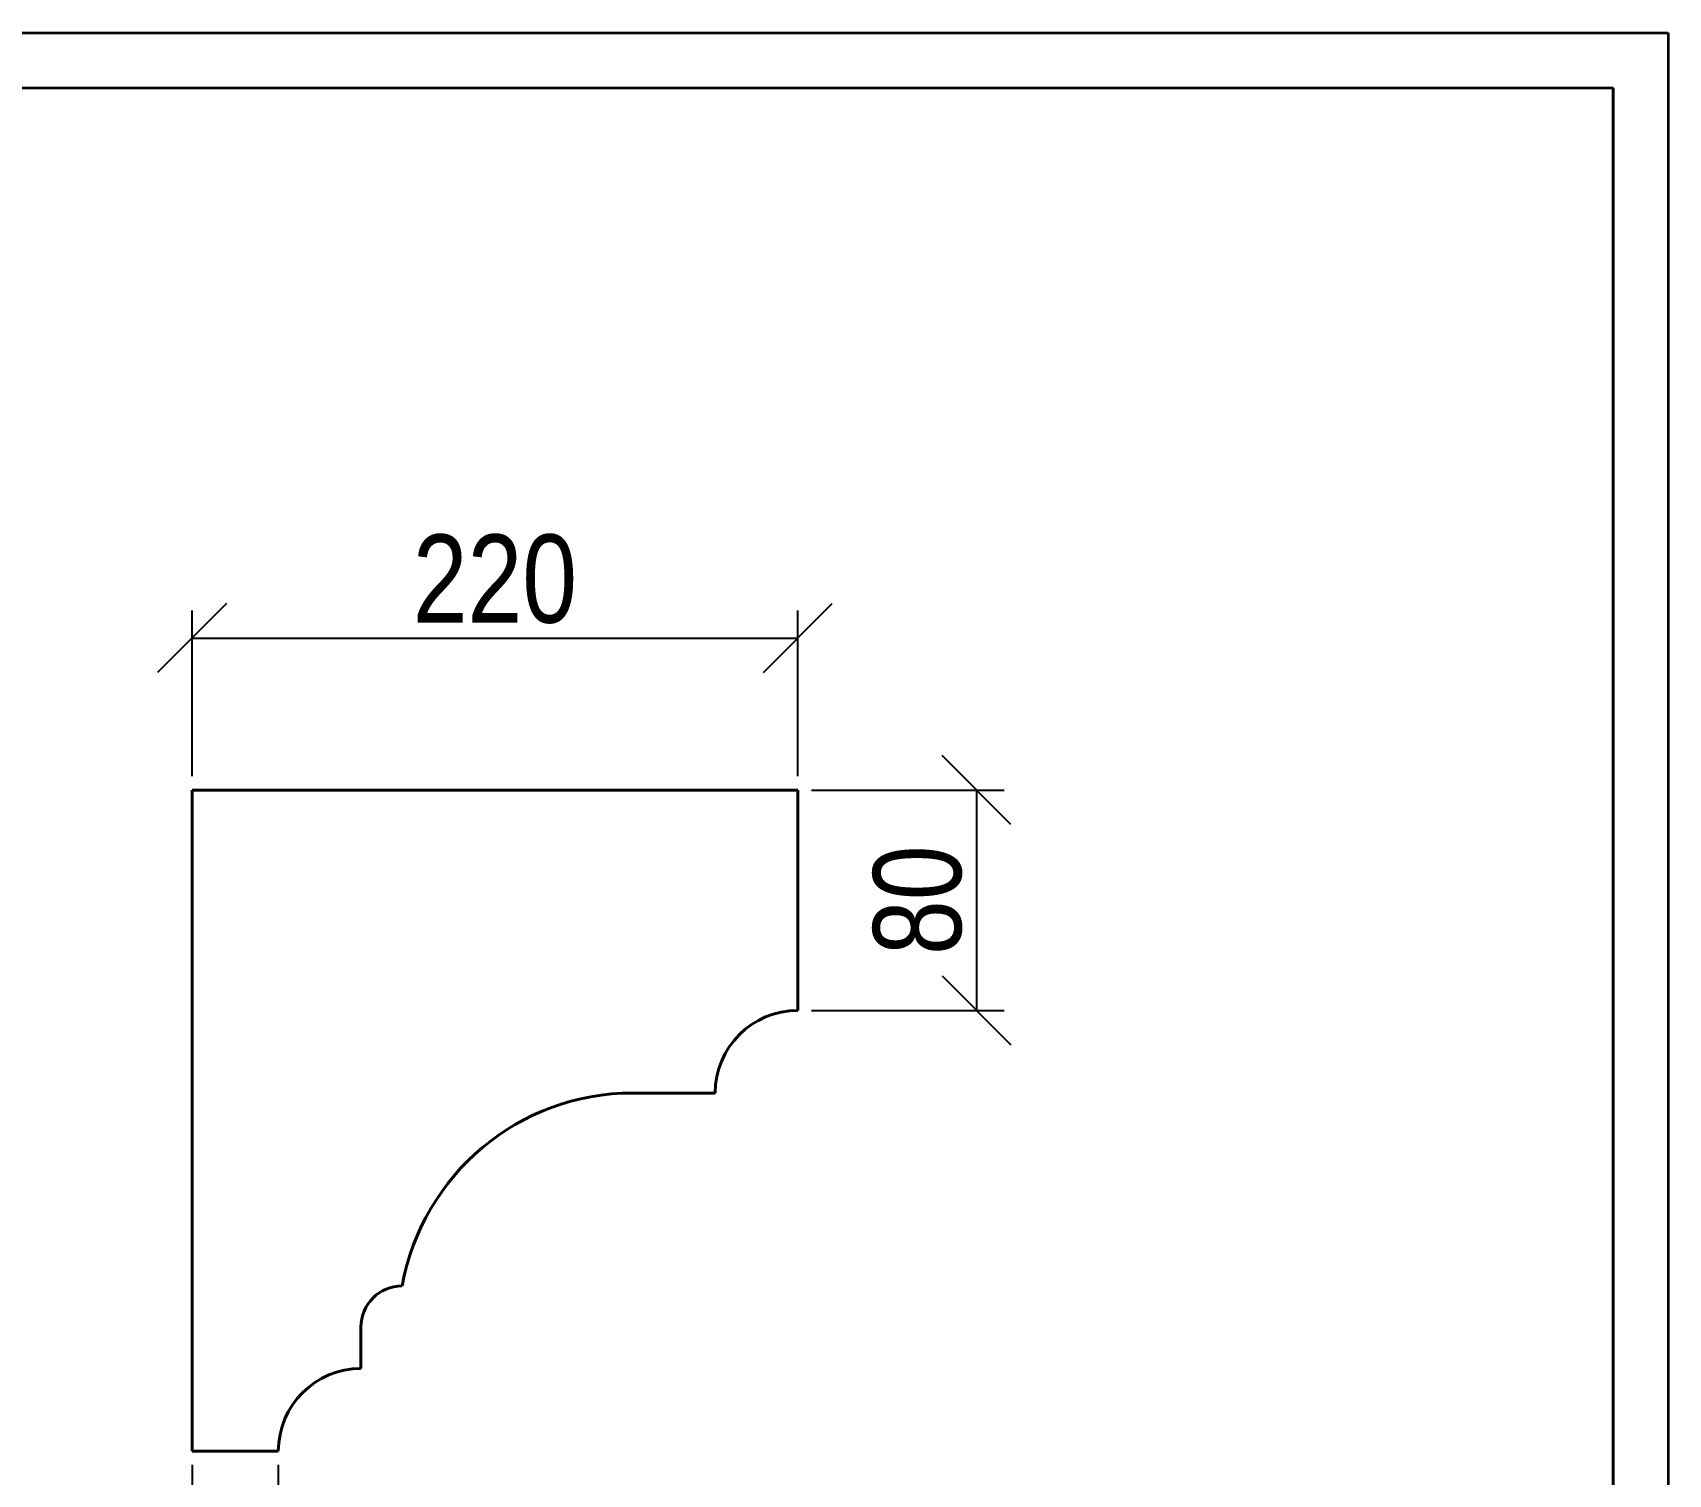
# Model space of a CAD drawing. Header units: millimetres. Extents: x 0 to 1188, y 0 to 840.
# Drawn here: x 594 to 1188, y 317 to 840 of the extents above; entities that cross this region are included whole.
import ezdxf

# ---------------------------------------------------------------- set-up
doc = ezdxf.new("R2010")
doc.units = ezdxf.units.MM
doc.layers.get('0').update_dxf_attribs({"lineweight": 35})
doc.layers.add('Архио', color=252, linetype='Continuous', lineweight=40)
doc.layers.add('Размеры', color=5, linetype='Continuous', lineweight=9)
doc.styles.add('Размер', font='arial.ttf', dxfattribs={"width": 0.8})
doc.dimstyles.new('M 1-1_h36_(M 1-4)', dxfattribs={"dimtxt": 32, "dimasz": 25, "dimexe": 10, "dimexo": 5, "dimgap": 5, "dimtad": 1, "dimdec": 0, "dimtxsty": 'Размер', "dimblk": 'OBLIQUE', "dimcen": 2.5, "dimadec": 0, "dimazin": 0, "dimtfac": 1, "dimtdec": 0, "dimtmove": 0, "dimatfit": 3, "dimfxl": 0, "dimarcsym": 0})

# ---------------------------------------------------------------- blocks, each defined once
blk = doc.blocks.new('A$C49AA496E')
for p, q in [((0, 210), (297, 210)), ((297, 210), (297, 0)), ((20, 205), (292, 205)), ((292, 205), (292, 5))]:
    blk.add_line(p, q)
blk = doc.blocks.new('_Oblique')
at = {"color": 0, "linetype": 'ByBlock', "lineweight": -2}
blk.add_line((-0.5, -0.5), (0.5, 0.5), dxfattribs=at)
blk = doc.blocks.new('*D17')
at = {"layer": 'Defpoints', "color": 0, "transparency": 16777216}
for p in [(651.86, 325.08), (683.2, 325.08), (683.2, 261.63)]:
    blk.add_point(p, dxfattribs=at)
at = {"layer": 'Размеры', "color": 0, "lineweight": -2, "transparency": 16777216}
for p, q in [((651.86, 320.08), (651.86, 251.63)), ((683.2, 320.08), (683.2, 251.63)), ((651.86, 261.63), (683.2, 261.63)), ((683.2, 261.63), (749.91, 261.63))]:
    blk.add_line(p, q, dxfattribs=at)
at = {"layer": 'Размеры', "color": 0, "lineweight": -2, "transparency": 16777216, "xscale": 25, "yscale": 25, "zscale": 25, "rotation": 180}
blk.add_blockref('_Oblique', (651.86, 261.63), dxfattribs=at)
at = {"layer": 'Размеры', "color": 0, "lineweight": -2, "transparency": 16777216, "xscale": 25, "yscale": 25, "zscale": 25}
blk.add_blockref('_Oblique', (683.2, 261.63), dxfattribs=at)
at = {"layer": 'Размеры', "color": 0, "transparency": 16777216, "insert": (729.05, 282.98), "char_height": 32, "attachment_point": 5, "style": 'Размер'}
blk.add_mtext('31', dxfattribs=at)
blk = doc.blocks.new('*D18')
at = {"layer": 'Defpoints', "color": 0, "transparency": 16777216}
for p in [(871.86, 620.26), (651.86, 565.08), (871.86, 565.08)]:
    blk.add_point(p, dxfattribs=at)
at = {"layer": 'Размеры', "color": 0, "lineweight": -2, "transparency": 16777216}
for p, q in [((651.86, 570.08), (651.86, 630.26)), ((871.86, 570.08), (871.86, 630.26)), ((651.86, 620.26), (871.86, 620.26))]:
    blk.add_line(p, q, dxfattribs=at)
at = {"layer": 'Размеры', "color": 0, "lineweight": -2, "transparency": 16777216, "xscale": 25, "yscale": 25, "zscale": 25, "rotation": 180}
blk.add_blockref('_Oblique', (651.86, 620.26), dxfattribs=at)
at = {"layer": 'Размеры', "color": 0, "lineweight": -2, "transparency": 16777216, "xscale": 25, "yscale": 25, "zscale": 25}
blk.add_blockref('_Oblique', (871.86, 620.26), dxfattribs=at)
at = {"layer": 'Размеры', "color": 0, "transparency": 16777216, "insert": (761.86, 641.6), "char_height": 32, "attachment_point": 5, "style": 'Размер'}
blk.add_mtext('220', dxfattribs=at)
blk = doc.blocks.new('*D19')
at = {"layer": 'Defpoints', "color": 0, "transparency": 16777216}
for p in [(871.86, 565.08), (871.86, 485.08), (936.78, 485.08)]:
    blk.add_point(p, dxfattribs=at)
at = {"layer": 'Размеры', "color": 0, "lineweight": -2, "transparency": 16777216}
for p, q in [((876.86, 565.08), (946.78, 565.08)), ((936.78, 565.08), (936.78, 485.08)), ((876.86, 485.08), (946.78, 485.08))]:
    blk.add_line(p, q, dxfattribs=at)
at = {"layer": 'Размеры', "color": 0, "lineweight": -2, "transparency": 16777216, "xscale": 25, "yscale": 25, "zscale": 25}
for p, rotation in [((936.78, 565.08), 90), ((936.78, 485.08), 270)]:
    blk.add_blockref('_Oblique', p, dxfattribs=dict(at, rotation=rotation))
at = {"layer": 'Размеры', "color": 0, "transparency": 16777216, "insert": (915.44, 525.08), "char_height": 32, "attachment_point": 5, "rotation": 90, "style": 'Размер'}
blk.add_mtext('80', dxfattribs=at)

msp = doc.modelspace()

# ---------------------------------------------------------------- linework, layer by layer
msp.add_lwpolyline([(1168, 80), (1168, 820)])
at = {"layer": 'Архио'}
for p, q in [((651.86, 565.08), (871.86, 565.08)), ((651.86, 325.08), (651.86, 565.08)), ((871.86, 565.08), (871.86, 485.08)), ((841.86, 455.08), (811.86, 455.08)), ((713.2, 370.08), (713.2, 355.08)), ((683.2, 325.08), (651.86, 325.08))]:
    msp.add_line(p, q, dxfattribs=at)
for centre, radius, end in [((871.86, 455.08), 30, 180), ((811.86, 370.08), 85, 169.83575), ((728.2, 370.08), 15, 180), ((713.2, 325.08), 30, 180)]:
    msp.add_arc(centre, radius, 90, end, dxfattribs=at)

# ---------------------------------------------------------------- block references
at = {"xscale": 4, "yscale": 4, "zscale": 4}
msp.add_blockref('A$C49AA496E', (0, 0), dxfattribs=at)

# ---------------------------------------------------------------- dimensions: what is measured, and where the dimension line sits
at = {"layer": 'Размеры'}
for base, p1, p2, picture, middle in [((871.86, 620.26), (651.86, 565.08), (871.86, 565.08), '*D18', (761.86, 641.6)), ((683.2, 261.63), (651.86, 325.08), (683.2, 325.08), '*D17', (729.05, 282.98))]:
    dim = msp.add_linear_dim(base=base, p1=p1, p2=p2, dimstyle='M 1-1_h36_(M 1-4)', dxfattribs=at)
    dim.commit()
    dim.dimension.update_dxf_attribs({"geometry": picture, "text_midpoint": middle})
dim = msp.add_linear_dim(base=(936.78, 485.08), p1=(871.86, 565.08), p2=(871.86, 485.08), angle=90, dimstyle='M 1-1_h36_(M 1-4)', dxfattribs=at)
dim.commit()
dim.dimension.update_dxf_attribs({"geometry": '*D19', "text_midpoint": (915.44, 525.08)})

doc.saveas('drawing.dxf')
